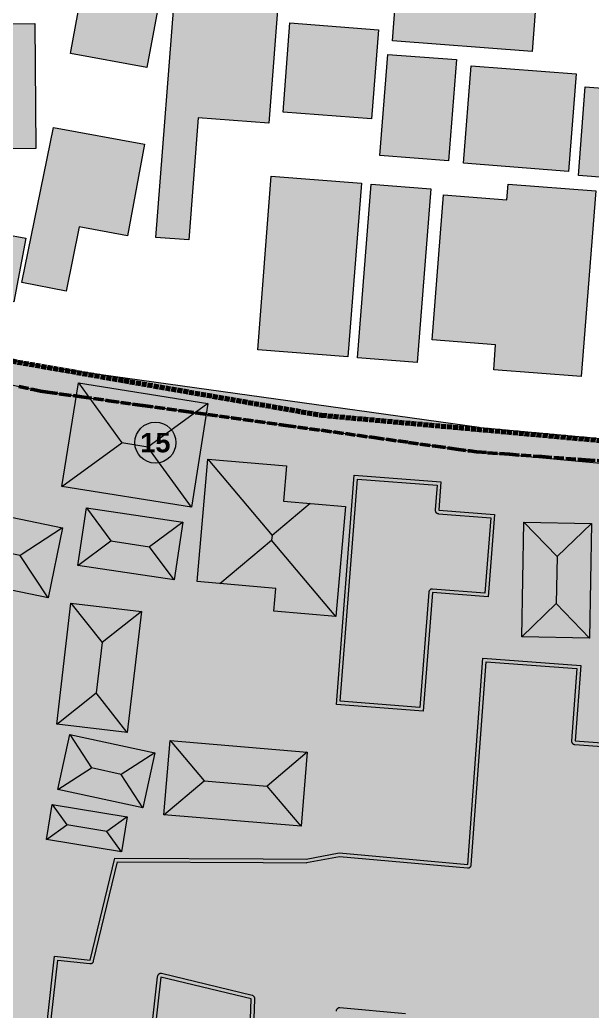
# Model space of a CAD drawing. Header units: metres. Extents: x 305909 to 307171, y 9156037 to 9156671.
# Drawn here: x 306743.5 to 306816.2, y 9156396.3 to 9156522.2 of the extents above; entities that cross this region are included whole.
import ezdxf
from ezdxf.enums import TextEntityAlignment as Align

# ---------------------------------------------------------------- set-up
doc = ezdxf.new("R2010")
doc.units = ezdxf.units.M
doc.linetypes.add('DASHED', pattern=[1.524, 1.27, -0.254])
doc.linetypes.add('DASHED2', pattern=[0.762, 0.635, -0.127])
for name, color, linetype, lineweight, true_color in [('B-BANGUNAN_PERDAGANGAN', 7, 'Continuous', 13, 0xde7878), ('B-BANGUNAN_PERMUKIMAN', 7, 'Continuous', 13, 0xf0cd8c), ('B-BAYANGAN', 7, 'Continuous', 0, 0x76786c), ('B-DELINEASI', 7, 'DASHED2', 70, 0xc800c8), ('J-PERKERASAN_JALAN', 7, 'Continuous', 9, 0x989896), ('K-BANGUNAN_LUAR_TAPAK', 7, 'Continuous', 9, 0xdedede), ('T-JALUR_DISTRIBUSI_BARANG', 7, 'DASHED', 50, 0x7832aa), ('T-NOMOR_ELEMEN', 7, 'Continuous', 18, 0x141414), ('Z-K', 7, 'Continuous', 0, 0xf7dede), ('Z-R', 7, 'Continuous', 0, 0xfaf4e6), ('Z-RTH', 7, 'Continuous', 0, 0xc7e4ba)]:
    doc.layers.add(name, color=color, linetype=linetype, lineweight=lineweight, true_color=true_color)
doc.styles.add('ARIALB', font='arialbd.ttf')

msp = doc.modelspace()

# ---------------------------------------------------------------- hatches: boundary and pattern name
at = {"layer": 'B-BANGUNAN_PERDAGANGAN', "true_color": 0xba544e}
h = msp.add_hatch(color=15, dxfattribs=at)
h.dxf.hatch_style = 1
h.paths.add_polyline_path([(306803.79, 9156459.37), (306802.98, 9156448.91), (306795.89, 9156449.46), (306794.72, 9156434.39), (306783.72, 9156435.24), (306785.97, 9156464.35), (306796.97, 9156463.5), (306796.7, 9156459.92), (306803.79, 9156459.37)])
at = {"layer": 'B-BANGUNAN_PERDAGANGAN', "true_color": 0xcf5d56}
h = msp.add_hatch(color=13, dxfattribs=at)
h.dxf.hatch_style = 1
h.paths.add_polyline_path([(306811.73, 9156454.02), (306811.62, 9156448.05), (306807.25, 9156443.84), (306807.25, 9156443.84), (306807.51, 9156458.39), (306811.73, 9156454.02)])
at = {"layer": 'B-BANGUNAN_PERDAGANGAN', "true_color": 0xce5d56}
h = msp.add_hatch(color=13, dxfattribs=at)
h.dxf.hatch_style = 1
h.paths.add_polyline_path([(306811.73, 9156454.02), (306807.51, 9156458.39), (306816.1, 9156458.23), (306816.1, 9156458.23), (306811.73, 9156454.02)])
at = {"layer": 'B-BANGUNAN_PERDAGANGAN', "true_color": 0xa44a45}
h = msp.add_hatch(color=15, dxfattribs=at)
h.dxf.hatch_style = 1
h.paths.add_polyline_path([(306811.62, 9156448.05), (306811.73, 9156454.02), (306816.1, 9156458.23), (306815.83, 9156443.68), (306811.62, 9156448.05)])
at = {"layer": 'B-BANGUNAN_PERDAGANGAN', "true_color": 0xa54a45}
h = msp.add_hatch(color=15, dxfattribs=at)
h.dxf.hatch_style = 1
h.paths.add_polyline_path([(306811.62, 9156448.05), (306815.83, 9156443.68), (306807.25, 9156443.84), (306811.62, 9156448.05)])
at = {"layer": 'B-BANGUNAN_PERDAGANGAN', "true_color": 0xba544e}
h = msp.add_hatch(color=15, dxfattribs=at)
h.dxf.hatch_style = 1
h.paths.add_polyline_path([(306834.12, 9156415.13), (306839.56, 9156415.05), (306839.6, 9156419.9), (306836.99, 9156419.92), (306837.06, 9156428.26), (306853.62, 9156428.12), (306853.57, 9156433.02), (306870.71, 9156433.2), (306870.68, 9156436.28), (306877.86, 9156436.35), (306877.89, 9156433.28), (306876.19, 9156433.26), (306876.27, 9156425.56), (306855.85, 9156425.35), (306855.8, 9156419.76), (306854.18, 9156419.78), (306854.18, 9156418.78), (306869.04, 9156418.65), (306868.99, 9156412.34), (306874.03, 9156412.29), (306873.97, 9156404.26), (306861.84, 9156404.36), (306861.91, 9156412.4), (306854.12, 9156412.46), (306850.63, 9156412.49), (306847.97, 9156412.51), (306847.73, 9156395.64), (306832.7, 9156395.86), (306832.46, 9156392.5), (306811.33, 9156394.05), (306810.03, 9156377.55), (306791.12, 9156379.04), (306792.43, 9156395.55), (306784.12, 9156396.3), (306783.72, 9156384.64), (306772.46, 9156385.03), (306772.9, 9156397.89), (306761.41, 9156400.65), (306758.76, 9156376.92), (306745.14, 9156378.44), (306747.92, 9156403.31), (306752.45, 9156402.81), (306755.56, 9156415.75), (306774.4, 9156415.65), (306779.85, 9156415.62), (306784.06, 9156416.42), (306800.39, 9156414.95), (306802.31, 9156441.13), (306814.73, 9156440.22), (306814.02, 9156430.62), (306835.14, 9156429.06), (306834.12, 9156415.13)])
at = {"layer": 'B-BANGUNAN_PERMUKIMAN', "true_color": 0xe8875c}
h = msp.add_hatch(color=23, dxfattribs=at)
h.dxf.hatch_style = 1
h.paths.add_polyline_path([(306756.47, 9156468.46), (306748.84, 9156462.93), (306750.94, 9156476.09), (306750.94, 9156476.09), (306756.47, 9156468.46)])
at = {"layer": 'B-BANGUNAN_PERMUKIMAN', "true_color": 0xe18359}
h = msp.add_hatch(color=23, dxfattribs=at)
h.dxf.hatch_style = 1
h.paths.add_polyline_path([(306759.77, 9156467.93), (306756.47, 9156468.46), (306750.94, 9156476.09), (306767.4, 9156473.46), (306759.77, 9156467.93)])
at = {"layer": 'B-BANGUNAN_PERMUKIMAN', "true_color": 0xb36847}
h = msp.add_hatch(color=25, dxfattribs=at)
h.dxf.hatch_style = 1
h.paths.add_polyline_path([(306759.77, 9156467.93), (306767.4, 9156473.46), (306765.3, 9156460.3), (306759.77, 9156467.93)])
at = {"layer": 'B-BANGUNAN_PERMUKIMAN', "true_color": 0xba6c4a}
h = msp.add_hatch(color=35, dxfattribs=at)
h.dxf.hatch_style = 1
h.paths.add_polyline_path([(306748.84, 9156462.93), (306756.47, 9156468.46), (306759.77, 9156467.93), (306765.3, 9156460.3), (306748.84, 9156462.93)])
at = {"layer": 'B-BANGUNAN_PERMUKIMAN', "true_color": 0xe7865c}
h = msp.add_hatch(color=23, dxfattribs=at)
h.dxf.hatch_style = 1
h.paths.add_polyline_path([(306767.37, 9156466.41), (306775.53, 9156456.7), (306775.48, 9156456.12), (306768.91, 9156450.6), (306766.02, 9156450.85), (306767.37, 9156466.41)])
at = {"layer": 'B-BANGUNAN_PERMUKIMAN', "true_color": 0xe2835a}
h = msp.add_hatch(color=23, dxfattribs=at)
h.dxf.hatch_style = 1
h.paths.add_polyline_path([(306775.53, 9156456.7), (306767.37, 9156466.41), (306777.36, 9156465.54), (306776.97, 9156461.08), (306780.39, 9156460.78), (306775.53, 9156456.7)])
at = {"layer": 'B-BANGUNAN_PERMUKIMAN', "true_color": 0xb56948}
h = msp.add_hatch(color=35, dxfattribs=at)
h.dxf.hatch_style = 1
h.paths.add_polyline_path([(306775.48, 9156456.12), (306775.53, 9156456.7), (306780.39, 9156460.78), (306784.85, 9156460.39), (306783.64, 9156446.41), (306783.64, 9156446.41), (306775.48, 9156456.12)])
at = {"layer": 'B-BANGUNAN_PERMUKIMAN', "true_color": 0xe08259}
h = msp.add_hatch(color=23, dxfattribs=at)
h.dxf.hatch_style = 1
h.paths.add_polyline_path([(306743.56, 9156454.15), (306741.63, 9156454.55), (306738.09, 9156459.93), (306748.94, 9156457.68), (306743.56, 9156454.15)])
at = {"layer": 'B-BANGUNAN_PERMUKIMAN', "true_color": 0xe8875c}
h = msp.add_hatch(color=23, dxfattribs=at)
h.dxf.hatch_style = 1
h.paths.add_polyline_path([(306755.08, 9156456.01), (306750.87, 9156452.89), (306751.97, 9156460.22), (306755.08, 9156456.01)])
at = {"layer": 'B-BANGUNAN_PERMUKIMAN', "true_color": 0xe18359}
h = msp.add_hatch(color=23, dxfattribs=at)
h.dxf.hatch_style = 1
h.paths.add_polyline_path([(306764.19, 9156458.39), (306759.98, 9156455.28), (306755.08, 9156456.01), (306751.97, 9156460.22), (306764.19, 9156458.39)])
at = {"layer": 'B-BANGUNAN_PERMUKIMAN', "true_color": 0xb36847}
h = msp.add_hatch(color=25, dxfattribs=at)
h.dxf.hatch_style = 1
h.paths.add_polyline_path([(306759.98, 9156455.28), (306764.19, 9156458.39), (306763.1, 9156451.07), (306759.98, 9156455.28)])
at = {"layer": 'B-BANGUNAN_PERMUKIMAN', "true_color": 0xb26747}
h = msp.add_hatch(color=25, dxfattribs=at)
h.dxf.hatch_style = 1
h.paths.add_polyline_path([(306743.56, 9156454.15), (306748.94, 9156457.68), (306747.09, 9156448.77), (306743.56, 9156454.15)])
at = {"layer": 'B-BANGUNAN_PERMUKIMAN', "true_color": 0xba6c4a}
h = msp.add_hatch(color=35, dxfattribs=at)
h.dxf.hatch_style = 1
h.paths.add_polyline_path([(306750.87, 9156452.89), (306755.08, 9156456.01), (306759.98, 9156455.28), (306763.1, 9156451.07), (306763.1, 9156451.06), (306750.87, 9156452.89)])
at = {"layer": 'B-BANGUNAN_PERMUKIMAN', "true_color": 0xb76b49}
h = msp.add_hatch(color=35, dxfattribs=at)
h.dxf.hatch_style = 1
h.paths.add_polyline_path([(306775.48, 9156456.12), (306783.64, 9156446.41), (306775.76, 9156447.09), (306776.01, 9156449.99), (306768.91, 9156450.6), (306775.48, 9156456.12)])
at = {"layer": 'B-BANGUNAN_PERMUKIMAN', "true_color": 0xbb6d4a}
h = msp.add_hatch(color=13, dxfattribs=at)
h.dxf.hatch_style = 1
h.paths.add_polyline_path([(306736.24, 9156451.02), (306741.63, 9156454.55), (306743.56, 9156454.15), (306747.09, 9156448.77), (306747.09, 9156448.77), (306736.24, 9156451.02)])
at = {"layer": 'B-BANGUNAN_PERMUKIMAN', "true_color": 0xe7875c}
h = msp.add_hatch(color=23, dxfattribs=at)
h.dxf.hatch_style = 1
h.paths.add_polyline_path([(306753.94, 9156443.1), (306753.19, 9156436.72), (306748.19, 9156432.76), (306749.99, 9156448.11), (306753.94, 9156443.1)])
at = {"layer": 'B-BANGUNAN_PERMUKIMAN', "true_color": 0xe2835a}
h = msp.add_hatch(color=23, dxfattribs=at)
h.dxf.hatch_style = 1
h.paths.add_polyline_path([(306753.94, 9156443.1), (306749.99, 9156448.11), (306749.99, 9156448.11), (306758.95, 9156447.06), (306753.94, 9156443.1)])
at = {"layer": 'B-BANGUNAN_PERMUKIMAN', "true_color": 0xb46847}
h = msp.add_hatch(color=25, dxfattribs=at)
h.dxf.hatch_style = 1
h.paths.add_polyline_path([(306757.15, 9156431.71), (306753.19, 9156436.72), (306753.94, 9156443.1), (306758.95, 9156447.06), (306757.15, 9156431.71)])
at = {"layer": 'B-BANGUNAN_PERMUKIMAN', "true_color": 0xb96c49}
h = msp.add_hatch(color=35, dxfattribs=at)
h.dxf.hatch_style = 1
h.paths.add_polyline_path([(306753.19, 9156436.72), (306757.15, 9156431.71), (306748.19, 9156432.76), (306748.19, 9156432.76), (306753.19, 9156436.72)])
at = {"layer": 'B-BANGUNAN_PERMUKIMAN', "true_color": 0xe9885d}
h = msp.add_hatch(color=23, dxfattribs=at)
h.dxf.hatch_style = 1
h.paths.add_polyline_path([(306752.6, 9156427.2), (306748.34, 9156424.46), (306749.85, 9156431.46), (306752.6, 9156427.2)])
at = {"layer": 'B-BANGUNAN_PERMUKIMAN', "true_color": 0xdf8259}
h = msp.add_hatch(color=23, dxfattribs=at)
h.dxf.hatch_style = 1
h.paths.add_polyline_path([(306756.39, 9156426.38), (306752.6, 9156427.2), (306749.85, 9156431.46), (306749.85, 9156431.46), (306760.64, 9156429.13), (306756.39, 9156426.38)])
at = {"layer": 'B-BANGUNAN_PERMUKIMAN', "true_color": 0xe7865c}
h = msp.add_hatch(color=23, dxfattribs=at)
h.dxf.hatch_style = 1
h.paths.add_polyline_path([(306766.92, 9156425.57), (306761.81, 9156421.26), (306762.6, 9156430.69), (306766.92, 9156425.57)])
at = {"layer": 'B-BANGUNAN_PERMUKIMAN', "true_color": 0xe3845a}
h = msp.add_hatch(color=23, dxfattribs=at)
h.dxf.hatch_style = 1
h.paths.add_polyline_path([(306780.01, 9156429.22), (306774.9, 9156424.9), (306766.92, 9156425.57), (306762.6, 9156430.69), (306762.6, 9156430.69), (306780.01, 9156429.22)])
at = {"layer": 'B-BANGUNAN_PERMUKIMAN', "true_color": 0xb26746}
h = msp.add_hatch(color=25, dxfattribs=at)
h.dxf.hatch_style = 1
h.paths.add_polyline_path([(306756.39, 9156426.38), (306760.64, 9156429.13), (306760.64, 9156429.13), (306759.13, 9156422.13), (306756.39, 9156426.38)])
at = {"layer": 'B-BANGUNAN_PERMUKIMAN', "true_color": 0xb46947}
h = msp.add_hatch(color=35, dxfattribs=at)
h.dxf.hatch_style = 1
h.paths.add_polyline_path([(306779.22, 9156419.79), (306779.22, 9156419.79), (306774.9, 9156424.9), (306780.01, 9156429.22), (306779.22, 9156419.79)])
at = {"layer": 'B-BANGUNAN_PERMUKIMAN', "true_color": 0xbc6d4a}
h = msp.add_hatch(color=13, dxfattribs=at)
h.dxf.hatch_style = 1
h.paths.add_polyline_path([(306748.34, 9156424.46), (306752.6, 9156427.2), (306756.39, 9156426.38), (306759.13, 9156422.13), (306748.34, 9156424.46)])
at = {"layer": 'B-BANGUNAN_PERMUKIMAN', "true_color": 0xb86b49}
h = msp.add_hatch(color=35, dxfattribs=at)
h.dxf.hatch_style = 1
h.paths.add_polyline_path([(306766.92, 9156425.57), (306774.9, 9156424.9), (306779.22, 9156419.79), (306761.81, 9156421.26), (306766.92, 9156425.57)])
at = {"layer": 'B-BANGUNAN_PERMUKIMAN', "true_color": 0xe8875c}
h = msp.add_hatch(color=23, dxfattribs=at)
h.dxf.hatch_style = 1
h.paths.add_polyline_path([(306747.63, 9156422.57), (306747.63, 9156422.57), (306749.48, 9156419.98), (306746.89, 9156418.12), (306747.63, 9156422.57)])
at = {"layer": 'B-BANGUNAN_PERMUKIMAN', "true_color": 0xe18359}
h = msp.add_hatch(color=23, dxfattribs=at)
h.dxf.hatch_style = 1
h.paths.add_polyline_path([(306754.56, 9156419.13), (306749.48, 9156419.98), (306747.63, 9156422.57), (306757.15, 9156420.98), (306757.15, 9156420.98), (306754.56, 9156419.13)])
at = {"layer": 'B-BANGUNAN_PERMUKIMAN', "true_color": 0xb36847}
h = msp.add_hatch(color=25, dxfattribs=at)
h.dxf.hatch_style = 1
h.paths.add_polyline_path([(306754.56, 9156419.13), (306757.15, 9156420.98), (306756.41, 9156416.54), (306754.56, 9156419.13)])
at = {"layer": 'B-BANGUNAN_PERMUKIMAN', "true_color": 0xba6c4a}
h = msp.add_hatch(color=35, dxfattribs=at)
h.dxf.hatch_style = 1
h.paths.add_polyline_path([(306746.89, 9156418.12), (306749.48, 9156419.98), (306754.56, 9156419.13), (306756.41, 9156416.54), (306746.89, 9156418.12)])
at = {"layer": 'B-BAYANGAN', "true_color": 0x76786c}
h = msp.add_hatch(color=8, dxfattribs=at)
h.dxf.hatch_style = 1
h.paths.add_polyline_path([(306768.15, 9156472.71), (306766.05, 9156459.55), (306749.59, 9156462.18), (306751.69, 9156475.34), (306768.15, 9156472.71)])
h = msp.add_hatch(color=8, dxfattribs=at)
h.dxf.hatch_style = 1
h.paths.add_polyline_path([(306785.6, 9156459.64), (306784.39, 9156445.66), (306776.51, 9156446.34), (306776.76, 9156449.24), (306766.77, 9156450.1), (306768.12, 9156465.66), (306778.11, 9156464.79), (306777.72, 9156460.33), (306785.6, 9156459.64)])
h = msp.add_hatch(color=8, dxfattribs=at)
h.dxf.hatch_style = 1
h.paths.add_polyline_path([(306804.84, 9156458.32), (306804.03, 9156447.86), (306796.94, 9156448.41), (306795.77, 9156433.34), (306784.77, 9156434.19), (306787.02, 9156463.3), (306798.02, 9156462.45), (306797.75, 9156458.87), (306804.84, 9156458.32)])
h = msp.add_hatch(color=8, dxfattribs=at)
h.dxf.hatch_style = 1
h.paths.add_polyline_path([(306749.69, 9156456.93), (306747.84, 9156448.02), (306736.99, 9156450.27), (306738.84, 9156459.18), (306749.69, 9156456.93)])
h = msp.add_hatch(color=8, dxfattribs=at)
h.dxf.hatch_style = 1
h.paths.add_polyline_path([(306764.94, 9156457.64), (306763.85, 9156450.31), (306751.62, 9156452.14), (306752.72, 9156459.47), (306764.94, 9156457.64)])
h = msp.add_hatch(color=8, dxfattribs=at)
h.dxf.hatch_style = 1
h.paths.add_polyline_path([(306817.15, 9156457.18), (306816.88, 9156442.63), (306808.3, 9156442.79), (306808.56, 9156457.34), (306817.15, 9156457.18)])
h = msp.add_hatch(color=8, dxfattribs=at)
h.dxf.hatch_style = 1
h.paths.add_polyline_path([(306759.7, 9156446.31), (306757.9, 9156430.96), (306748.94, 9156432.01), (306750.74, 9156447.36), (306759.7, 9156446.31)])
h = msp.add_hatch(color=8, dxfattribs=at)
h.dxf.hatch_style = 1
h.paths.add_polyline_path([(306835.17, 9156414.08), (306840.61, 9156414), (306840.65, 9156418.85), (306838.04, 9156418.87), (306838.11, 9156427.21), (306854.67, 9156427.07), (306854.62, 9156431.97), (306871.76, 9156432.15), (306871.73, 9156435.23), (306878.91, 9156435.3), (306878.94, 9156432.23), (306877.24, 9156432.21), (306877.32, 9156424.51), (306856.9, 9156424.3), (306856.85, 9156418.71), (306855.23, 9156418.73), (306855.23, 9156417.73), (306870.09, 9156417.6), (306870.04, 9156411.29), (306875.08, 9156411.24), (306875.02, 9156403.21), (306862.89, 9156403.31), (306862.96, 9156411.35), (306855.17, 9156411.41), (306851.68, 9156411.44), (306849.02, 9156411.46), (306848.78, 9156394.59), (306833.75, 9156394.81), (306833.51, 9156391.45), (306812.38, 9156393), (306811.08, 9156376.5), (306792.17, 9156377.99), (306793.48, 9156394.5), (306785.17, 9156395.25), (306784.77, 9156383.59), (306773.51, 9156383.98), (306773.95, 9156396.84), (306762.46, 9156399.6), (306759.81, 9156375.87), (306746.19, 9156377.39), (306748.97, 9156402.26), (306753.5, 9156401.76), (306756.61, 9156414.7), (306775.45, 9156414.6), (306780.9, 9156414.57), (306785.11, 9156415.37), (306801.44, 9156413.9), (306803.36, 9156440.08), (306815.78, 9156439.17), (306815.07, 9156429.57), (306836.19, 9156428.01), (306835.17, 9156414.08)])
h = msp.add_hatch(color=8, dxfattribs=at)
h.dxf.hatch_style = 1
h.paths.add_polyline_path([(306744.2, 9156435.83), (306743.28, 9156426.66), (306725.08, 9156428.49), (306726, 9156437.65), (306744.2, 9156435.83)])
h = msp.add_hatch(color=8, dxfattribs=at)
h.dxf.hatch_style = 1
h.paths.add_polyline_path([(306761.4, 9156428.38), (306759.89, 9156421.38), (306749.09, 9156423.71), (306750.6, 9156430.71), (306761.4, 9156428.38)])
h = msp.add_hatch(color=8, dxfattribs=at)
h.dxf.hatch_style = 1
h.paths.add_polyline_path([(306780.76, 9156428.47), (306779.97, 9156419.04), (306762.56, 9156420.51), (306763.35, 9156429.94), (306780.76, 9156428.47)])
h = msp.add_hatch(color=8, dxfattribs=at)
h.dxf.hatch_style = 1
h.paths.add_polyline_path([(306743.8, 9156422.35), (306743.12, 9156416.51), (306733.07, 9156417.68), (306733.74, 9156423.51), (306743.8, 9156422.35)])
h = msp.add_hatch(color=8, dxfattribs=at)
h.dxf.hatch_style = 1
h.paths.add_polyline_path([(306757.9, 9156420.23), (306757.16, 9156415.79), (306747.64, 9156417.37), (306748.38, 9156421.82), (306757.9, 9156420.23)])
at = {"layer": 'J-PERKERASAN_JALAN', "true_color": 0x989896}
h = msp.add_hatch(color=252, dxfattribs=at)
h.dxf.hatch_style = 1
h.paths.add_polyline_path([(306644.85, 9156501.89), (306682.63, 9156491.9), (306683.15, 9156491.8), (306683.67, 9156491.77), (306684.2, 9156491.8), (306684.72, 9156491.91), (306685.22, 9156492.09), (306685.69, 9156492.32), (306686.12, 9156492.62), (306686.52, 9156492.98), (306686.86, 9156493.38), (306687.15, 9156493.82), (306687.37, 9156494.3), (306687.53, 9156494.8), (306687.63, 9156495.32), (306695.98, 9156569.63), (306695.99, 9156569.68), (306698.58, 9156595.65), (306698.6, 9156596.17), (306698.55, 9156596.7), (306698.43, 9156597.21), (306698.24, 9156597.7), (306697.99, 9156598.17), (306697.68, 9156598.6), (306697.32, 9156598.98), (306696.91, 9156599.31), (306696.46, 9156599.59), (306695.98, 9156599.8), (306695.48, 9156599.95), (306694.96, 9156600.03), (306670.55, 9156602.2), (306670.52, 9156602.2), (306670.5, 9156602.21), (306670.47, 9156602.21), (306657.24, 9156603.85), (306657.04, 9156603.87), (306645.01, 9156604.73), (306644.99, 9156604.73), (306644.85, 9156604.74), (306644.85, 9156621.26), (306646.4, 9156640), (306649.41, 9156640), (306647.06, 9156611.65), (306647.05, 9156611.12), (306647.11, 9156610.6), (306647.24, 9156610.08), (306647.43, 9156609.59), (306647.69, 9156609.14), (306648.01, 9156608.71), (306648.37, 9156608.34), (306648.79, 9156608.01), (306649.24, 9156607.74), (306649.73, 9156607.54), (306650.24, 9156607.4), (306650.76, 9156607.33), (306657.37, 9156606.85), (306657.42, 9156606.85), (306657.45, 9156606.85), (306657.5, 9156606.84), (306665.34, 9156605.87), (306665.87, 9156605.84), (306666.39, 9156605.88), (306666.91, 9156605.98), (306667.41, 9156606.16), (306667.88, 9156606.4), (306668.31, 9156606.69), (306668.7, 9156607.05), (306669.04, 9156607.45), (306669.33, 9156607.89), (306669.55, 9156608.36), (306669.72, 9156608.86), (306669.81, 9156609.38), (306673.32, 9156640), (306676.34, 9156640), (306672.8, 9156609.13), (306672.78, 9156608.6), (306672.82, 9156608.07), (306672.94, 9156607.55), (306673.12, 9156607.05), (306673.37, 9156606.58), (306673.67, 9156606.15), (306674.04, 9156605.76), (306674.45, 9156605.42), (306674.9, 9156605.14), (306675.39, 9156604.92), (306675.9, 9156604.77), (306676.42, 9156604.69), (306695.45, 9156603), (306695.97, 9156602.98), (306696.48, 9156603.04), (306696.98, 9156603.16), (306697.46, 9156603.34), (306697.91, 9156603.58), (306698.33, 9156603.87), (306698.7, 9156604.22), (306699.03, 9156604.61), (306699.31, 9156605.04), (306699.53, 9156605.51), (306699.69, 9156606), (306699.78, 9156606.5), (306703.85, 9156640), (306706.87, 9156640), (306702.83, 9156606.71), (306702.8, 9156606.21), (306702.83, 9156605.7), (306702.93, 9156605.21), (306703.09, 9156604.73), (306703.31, 9156604.27), (306703.58, 9156603.85), (306703.91, 9156603.46), (306704.28, 9156603.12), (306704.69, 9156602.83), (306705.13, 9156602.59), (306705.61, 9156602.41), (306706.1, 9156602.29), (306706.6, 9156602.23), (306734.8, 9156600.81), (306735.34, 9156600.82), (306735.87, 9156600.9), (306736.39, 9156601.05), (306736.88, 9156601.27), (306737.33, 9156601.55), (306737.75, 9156601.89), (306738.11, 9156602.29), (306738.42, 9156602.73), (306738.67, 9156603.2), (306738.85, 9156603.71), (306738.96, 9156604.23), (306739.01, 9156604.77), (306739.21, 9156624.77), (306739.21, 9156624.9), (306739.22, 9156624.96), (306739.23, 9156625.09), (306739.38, 9156626.14), (306739.39, 9156626.23), (306739.43, 9156626.4), (306739.46, 9156626.48), (306739.71, 9156627.27), (306739.74, 9156627.36), (306739.81, 9156627.52), (306739.88, 9156627.65), (306739.98, 9156627.79), (306740.04, 9156627.86), (306740.45, 9156628.34), (306740.52, 9156628.42), (306740.64, 9156628.54), (306740.76, 9156628.63), (306740.89, 9156628.71), (306741.02, 9156628.78), (306741.19, 9156628.84), (306741.28, 9156628.87), (306741.89, 9156629.04), (306741.98, 9156629.06), (306742.17, 9156629.09), (306742.26, 9156629.1), (306742.92, 9156629.15), (306742.96, 9156629.16), (306742.98, 9156629.16), (306743.02, 9156629.16), (306746.83, 9156629.32), (306746.83, 9156624.75), (306746.63, 9156624.79), (306746.11, 9156624.81), (306745.6, 9156624.77), (306745.09, 9156624.66), (306744.61, 9156624.49), (306744.15, 9156624.26), (306743.72, 9156623.97), (306743.33, 9156623.63), (306743, 9156623.25), (306742.71, 9156622.82), (306742.48, 9156622.36), (306742.31, 9156621.87), (306742.21, 9156621.37), (306742.17, 9156620.85), (306742.01, 9156605.08), (306742.04, 9156604.58), (306742.13, 9156604.08), (306742.28, 9156603.6), (306742.49, 9156603.13), (306742.76, 9156602.71), (306743.09, 9156602.31), (306743.46, 9156601.97), (306743.87, 9156601.67), (306744.31, 9156601.42), (306744.78, 9156601.24), (306745.27, 9156601.11), (306745.78, 9156601.05), (306746.28, 9156601.05), (306746.83, 9156601.09), (306746.83, 9156598.08), (306740.56, 9156597.65), (306740.55, 9156597.65), (306739.62, 9156597.58), (306739.5, 9156597.58), (306739.44, 9156597.58), (306739.32, 9156597.58), (306705.78, 9156599.27), (306705.27, 9156599.26), (306704.77, 9156599.19), (306704.28, 9156599.06), (306703.82, 9156598.86), (306703.38, 9156598.61), (306702.97, 9156598.31), (306702.61, 9156597.95), (306702.29, 9156597.56), (306702.03, 9156597.12), (306701.83, 9156596.66), (306701.68, 9156596.17), (306701.6, 9156595.67), (306698.97, 9156569.35), (306698.97, 9156569.34), (306698.97, 9156569.32), (306690.45, 9156493.63), (306690.43, 9156493.09), (306690.48, 9156492.56), (306690.6, 9156492.03), (306690.78, 9156491.53), (306691.04, 9156491.06), (306691.35, 9156490.62), (306691.72, 9156490.23), (306692.14, 9156489.9), (306692.6, 9156489.62), (306693.09, 9156489.41), (306693.61, 9156489.26), (306746.58, 9156478.17), (306746.83, 9156478.13), (306746.83, 9156474.9), (306746.25, 9156474.98), (306746.19, 9156474.99), (306746.15, 9156475), (306746.08, 9156475.01), (306693.92, 9156485.93), (306693.42, 9156486), (306692.91, 9156486.01), (306692.41, 9156485.95), (306691.91, 9156485.83), (306691.44, 9156485.65), (306690.99, 9156485.41), (306690.58, 9156485.11), (306690.2, 9156484.77), (306689.88, 9156484.38), (306689.6, 9156483.95), (306689.39, 9156483.49), (306689.23, 9156483.01), (306689.13, 9156482.51), (306680.22, 9156410.68), (306675.97, 9156376.46), (306675.96, 9156376.28), (306671.78, 9156323.14), (306671.77, 9156322.63), (306671.83, 9156322.13), (306671.95, 9156321.64), (306672.13, 9156321.16), (306672.37, 9156320.72), (306672.66, 9156320.31), (306673, 9156319.93), (306673.39, 9156319.61), (306673.82, 9156319.33), (306674.27, 9156319.11), (306674.76, 9156318.96), (306675.25, 9156318.86), (306742.86, 9156310.12), (306742.93, 9156310.11), (306746.83, 9156309.68), (306746.83, 9156306.46), (306742.53, 9156306.94), (306742.51, 9156306.94), (306675.12, 9156315.65), (306674.6, 9156315.68), (306674.07, 9156315.65), (306673.56, 9156315.54), (306673.06, 9156315.37), (306672.6, 9156315.14), (306672.16, 9156314.85), (306671.77, 9156314.5), (306671.42, 9156314.11), (306671.14, 9156313.67), (306670.91, 9156313.2), (306670.74, 9156312.71), (306670.64, 9156312.19), (306658.16, 9156215.04), (306658.13, 9156214.51), (306658.16, 9156213.98), (306658.27, 9156213.46), (306658.44, 9156212.96), (306658.68, 9156212.49), (306658.98, 9156212.06), (306659.33, 9156211.66), (306659.73, 9156211.32), (306660.18, 9156211.03), (306660.66, 9156210.81), (306661.16, 9156210.64), (306661.68, 9156210.55), (306720.04, 9156203.99), (306720.07, 9156203.99), (306720.09, 9156203.99), (306720.12, 9156203.98), (306746.83, 9156200.1), (306746.83, 9156197.07), (306725.61, 9156200.15), (306725.1, 9156200.19), (306724.59, 9156200.17), (306724.09, 9156200.08), (306723.6, 9156199.93), (306723.14, 9156199.72), (306722.71, 9156199.45), (306722.31, 9156199.13), (306721.96, 9156198.76), (306721.66, 9156198.35), (306721.42, 9156197.9), (306721.23, 9156197.43), (306721.1, 9156196.93), (306721.04, 9156196.43), (306718.22, 9156147.7), (306718.2, 9156147.57), (306718.08, 9156147.57), (306715.35, 9156147.73), (306715.23, 9156147.75), (306715.22, 9156147.87), (306718.09, 9156197.39), (306718.09, 9156197.89), (306718.02, 9156198.39), (306717.89, 9156198.88), (306717.7, 9156199.35), (306717.46, 9156199.79), (306717.16, 9156200.2), (306716.81, 9156200.56), (306716.41, 9156200.88), (306715.98, 9156201.14), (306715.53, 9156201.35), (306715.04, 9156201.5), (306714.55, 9156201.59), (306655.83, 9156208.19), (306655.75, 9156208.2), (306655.72, 9156208.2), (306655.65, 9156208.22), (306644.85, 9156210.24), (306644.85, 9156213.3), (306650.51, 9156212.23), (306651.05, 9156212.17), (306651.59, 9156212.18), (306652.12, 9156212.26), (306652.64, 9156212.42), (306653.14, 9156212.64), (306653.6, 9156212.93), (306654.01, 9156213.28), (306654.38, 9156213.68), (306654.69, 9156214.13), (306654.93, 9156214.61), (306655.11, 9156215.12), (306655.21, 9156215.66), (306667.63, 9156312.29), (306667.66, 9156312.83), (306667.62, 9156313.37), (306667.51, 9156313.9), (306667.32, 9156314.41), (306667.07, 9156314.88), (306666.76, 9156315.33), (306666.39, 9156315.72), (306665.97, 9156316.06), (306665.51, 9156316.34), (306665.02, 9156316.56), (306664.5, 9156316.71), (306663.96, 9156316.79), (306650.65, 9156317.81), (306650.62, 9156317.81), (306650.61, 9156317.81), (306650.59, 9156317.81), (306644.85, 9156318.38), (306644.85, 9156321.6), (306650.85, 9156321), (306650.94, 9156320.99), (306664.51, 9156319.96), (306665.04, 9156319.95), (306665.56, 9156320.01), (306666.06, 9156320.14), (306666.55, 9156320.34), (306667, 9156320.59), (306667.42, 9156320.91), (306667.79, 9156321.27), (306668.12, 9156321.68), (306668.38, 9156322.13), (306668.59, 9156322.61), (306668.73, 9156323.11), (306668.81, 9156323.63), (306672.97, 9156376.62), (306672.98, 9156376.66), (306672.98, 9156376.69), (306672.98, 9156376.73), (306676.58, 9156405.67), (306676.61, 9156406.19), (306676.57, 9156406.71), (306676.47, 9156407.22), (306676.3, 9156407.71), (306676.07, 9156408.17), (306675.78, 9156408.6), (306675.44, 9156408.99), (306675.05, 9156409.33), (306674.62, 9156409.62), (306674.16, 9156409.85), (306673.67, 9156410.02), (306673.16, 9156410.13), (306650.07, 9156413.37), (306649.95, 9156413.39), (306649.96, 9156413.52), (306650.34, 9156416.23), (306650.36, 9156416.35), (306650.49, 9156416.34), (306673.41, 9156413.12), (306673.94, 9156413.08), (306674.46, 9156413.12), (306674.98, 9156413.22), (306675.48, 9156413.38), (306675.96, 9156413.62), (306676.4, 9156413.91), (306676.79, 9156414.26), (306677.14, 9156414.66), (306677.43, 9156415.1), (306677.67, 9156415.57), (306677.83, 9156416.07), (306677.93, 9156416.59), (306686.3, 9156484.04), (306686.33, 9156484.56), (306686.29, 9156485.08), (306686.19, 9156485.59), (306686.02, 9156486.08), (306685.78, 9156486.55), (306685.49, 9156486.98), (306685.15, 9156487.37), (306684.75, 9156487.72), (306684.32, 9156488), (306683.85, 9156488.23), (306683.35, 9156488.4), (306644.85, 9156498.58), (306644.85, 9156501.89)])
h = msp.add_hatch(color=252, dxfattribs=at)
h.dxf.hatch_style = 1
h.paths.add_polyline_path([(306746.83, 9156478.13), (306746.85, 9156478.13), (306801.84, 9156470.45), (306802.02, 9156470.43), (306881, 9156463.18), (306881.5, 9156463.17), (306882.01, 9156463.21), (306882.5, 9156463.33), (306882.97, 9156463.5), (306883.42, 9156463.73), (306883.84, 9156464.02), (306884.21, 9156464.35), (306884.54, 9156464.74), (306884.82, 9156465.16), (306885.05, 9156465.61), (306885.22, 9156466.08), (306885.32, 9156466.58), (306885.36, 9156467.08), (306885.24, 9156461.11), (306884.6, 9156455.53), (306884.63, 9156456.06), (306884.58, 9156456.59), (306884.47, 9156457.1), (306884.28, 9156457.6), (306884.04, 9156458.07), (306883.73, 9156458.51), (306883.37, 9156458.9), (306882.96, 9156459.23), (306882.51, 9156459.51), (306882.03, 9156459.73), (306881.52, 9156459.88), (306880.99, 9156459.97), (306801.62, 9156467.26), (306801.58, 9156467.26), (306801.55, 9156467.26), (306801.5, 9156467.27), (306746.83, 9156474.9), (306746.83, 9156478.13)])
at = {"layer": 'K-BANGUNAN_LUAR_TAPAK', "true_color": 0xe8e8e6}
h = msp.add_hatch(color=254, dxfattribs=at)
h.dxf.hatch_style = 1
h.paths.add_polyline_path([(306808.58, 9156518.12), (306790.82, 9156519.49), (306791.42, 9156527.35), (306792.22, 9156537.52), (306809.98, 9156536.15), (306814.17, 9156535.83), (306813.37, 9156525.66), (306809.18, 9156525.99), (306808.58, 9156518.12)])
h = msp.add_hatch(color=254, dxfattribs=at)
h.dxf.hatch_style = 1
h.paths.add_polyline_path([(306762.13, 9156529.47), (306759.64, 9156516.1), (306749.93, 9156517.87), (306752.41, 9156531.24), (306762.13, 9156529.47)])
h = msp.add_hatch(color=254, dxfattribs=at)
h.dxf.hatch_style = 1
h.paths.add_polyline_path([(306764.96, 9156494.22), (306760.76, 9156494.54), (306763.35, 9156527.74), (306776.5, 9156526.73), (306775.11, 9156509.04), (306766.17, 9156509.73), (306764.96, 9156494.22)])
h = msp.add_hatch(color=254, dxfattribs=at)
h.dxf.hatch_style = 1
h.paths.add_polyline_path([(306734.51, 9156521.61), (306745.39, 9156521.7), (306745.53, 9156505.81), (306734.65, 9156505.71), (306734.51, 9156521.61)])
h = msp.add_hatch(color=254, dxfattribs=at)
h.dxf.hatch_style = 1
h.paths.add_polyline_path([(306789.06, 9156520.89), (306788.16, 9156509.58), (306776.93, 9156510.45), (306777.81, 9156521.76), (306789.06, 9156520.89)])
h = msp.add_hatch(color=254, dxfattribs=at)
h.dxf.hatch_style = 1
h.paths.add_polyline_path([(306798.94, 9156517.1), (306797.94, 9156504.26), (306789.22, 9156504.93), (306790.22, 9156517.77), (306798.94, 9156517.1)])
h = msp.add_hatch(color=254, dxfattribs=at)
h.dxf.hatch_style = 1
h.paths.add_polyline_path([(306814.14, 9156515.28), (306813.17, 9156502.91), (306799.86, 9156503.94), (306800.83, 9156516.31), (306814.14, 9156515.28)])
h = msp.add_hatch(color=254, dxfattribs=at)
h.dxf.hatch_style = 1
h.paths.add_polyline_path([(306822.95, 9156513.05), (306822.07, 9156501.82), (306814.43, 9156502.4), (306815.31, 9156513.63), (306822.95, 9156513.05)])
h = msp.add_hatch(color=254, dxfattribs=at)
h.dxf.hatch_style = 1
h.paths.add_polyline_path([(306749.37, 9156487.7), (306743.78, 9156488.81), (306747.77, 9156508.47), (306759.32, 9156506.36), (306757.16, 9156494.74), (306751.02, 9156495.87), (306749.37, 9156487.7)])
h = msp.add_hatch(color=254, dxfattribs=at)
h.dxf.hatch_style = 1
h.paths.add_polyline_path([(306786.88, 9156501.41), (306785.16, 9156479.39), (306773.71, 9156480.27), (306775.43, 9156502.29), (306786.88, 9156501.41)])
h = msp.add_hatch(color=254, dxfattribs=at)
h.dxf.hatch_style = 1
h.paths.add_polyline_path([(306795.69, 9156500.72), (306793.97, 9156478.68), (306786.39, 9156479.26), (306788.11, 9156501.3), (306795.69, 9156500.72)])
h = msp.add_hatch(color=254, dxfattribs=at)
h.dxf.hatch_style = 1
h.paths.add_polyline_path([(306805.36, 9156499.32), (306805.52, 9156501.28), (306816.64, 9156500.43), (306814.8, 9156476.88), (306803.69, 9156477.73), (306803.93, 9156480.92), (306795.86, 9156481.55), (306797.3, 9156499.94), (306805.36, 9156499.32)])
h = msp.add_hatch(color=254, dxfattribs=at)
h.dxf.hatch_style = 1
h.paths.add_polyline_path([(306744.25, 9156494.46), (306742.74, 9156486.35), (306737.23, 9156487.36), (306738.74, 9156495.46), (306744.25, 9156494.46)])
at = {"layer": 'T-JALUR_DISTRIBUSI_BARANG', "true_color": 0x7832aa}
h = msp.add_hatch(color=195, dxfattribs=at)
h.dxf.hatch_style = 1
h.paths.add_polyline_path([(306764.69, 9156472.44), (306761.53, 9156471.52), (306761.9, 9156474.19)])
at = {"layer": 'T-NOMOR_ELEMEN', "true_color": 0xffffff}
h = msp.add_hatch(color=7, dxfattribs=at)
h.dxf.hatch_style = 1
edge = h.paths.add_edge_path()
edge.add_arc((306760.72, 9156468.49), 2.6, 0, 360)
at = {"layer": 'Z-K', "true_color": 0xe4dfd4}
h = msp.add_hatch(color=254, dxfattribs=at)
h.dxf.hatch_style = 1
h.paths.add_polyline_path([(306887.37, 9156398.5), (306879.78, 9156199.5), (306885.6, 9156199.8), (306885.5, 9156198.46), (306873.69, 9156198.08), (306871.95, 9156198.02), (306860.75, 9156203.08), (306860.76, 9156203.36), (306859.22, 9156180.76), (306859.07, 9156178.56), (306858.79, 9156174.42), (306856.6, 9156141.93), (306856.57, 9156141.93), (306843.97, 9156139.65), (306841.66, 9156139.39), (306832.65, 9156160.25), (306794.32, 9156155.54), (306785.07, 9156153.87), (306754.67, 9156148.38), (306780.83, 9156466.64), (306812.82, 9156460.6), (306875.79, 9156457.91), (306875.5, 9156453.03), (306875.5, 9156452.99), (306872.7, 9156405.23), (306919.29, 9156400.09), (306965.89, 9156394.96), (306958.22, 9156259.5), (306956, 9156259.5), (306955.95, 9156259.5), (306955.9, 9156259.49), (306955.85, 9156259.48), (306955.81, 9156259.46), (306955.76, 9156259.44), (306955.72, 9156259.42), (306955.68, 9156259.39), (306955.67, 9156259.37), (306932.21, 9156261.12), (306956.8, 9156262.5), (306955.5, 9156309.7), (306959, 9156392), (306887.37, 9156398.5)])
at = {"layer": 'Z-R', "true_color": 0xe2eacc}
h = msp.add_hatch(color=254, dxfattribs=at)
h.dxf.hatch_style = 1
h.paths.add_polyline_path([(306499.6, 9156305.81), (306466.68, 9156301.99), (306472.88, 9156235.67), (306497.91, 9156229.06), (306526.8, 9156228.99), (306531.58, 9156219.92), (306532.49, 9156127.58), (306486.31, 9156132.33), (306393.99, 9156155.2), (306332.73, 9156171.59), (306288.72, 9156190.58), (306246.01, 9156220.78), (306216.24, 9156242.78), (306193.37, 9156263.49), (306160.59, 9156296.71), (306133.41, 9156338.56), (306127.35, 9156361.25), (306094.2, 9156358.84), (306090.5, 9156366.67), (306061.4, 9156428.37), (306035.15, 9156500.2), (306017.71, 9156550.31), (306008.21, 9156577.56), (306141.31, 9156568.88), (306165.7, 9156567.29), (306165.7, 9156567.29), (306200.22, 9156564.07), (306291.75, 9156555.55), (306369.46, 9156545.53), (306471.94, 9156528.54), (306458.48, 9156529.51), (306455.79, 9156529.72), (306453.06, 9156530.08), (306440, 9156532.84), (306440, 9156532.83), (306440, 9156532.84), (306440, 9156532.84), (306424.61, 9156536.08), (306424.61, 9156536.08), (306385.74, 9156542.79), (306385.74, 9156542.79), (306305, 9156549.61), (306305, 9156549.61), (306215.66, 9156559.53), (306215.66, 9156559.53), (306186.12, 9156560.81), (306186.12, 9156560.81), (306160.52, 9156563.13), (306160.52, 9156563.13), (306119.18, 9156567.79), (306119.18, 9156567.79), (306039.05, 9156573.45), (306039.05, 9156573.45), (306033.08, 9156573.81), (306033.08, 9156573.81), (306033.08, 9156573.81), (306051.45, 9156523.22), (306051.45, 9156523.21), (306060.21, 9156485.25), (306060.21, 9156485.25), (306060.21, 9156485.25), (306057.48, 9156485.6), (306070.6, 9156438.47), (306116.98, 9156440.27), (306147.96, 9156437.91), (306199.86, 9156410.57), (306230.35, 9156409.78), (306281.95, 9156409), (306338.24, 9156402.75), (306341.9, 9156461.43), (306341.9, 9156461.43), (306341.9, 9156461.43), (306343.89, 9156461.18), (306340.23, 9156402.62), (306340.21, 9156402.42), (306340.17, 9156402.22), (306340.1, 9156402.03), (306340.02, 9156401.85), (306339.92, 9156401.67), (306339.8, 9156401.51), (306339.67, 9156401.35), (306339.52, 9156401.22), (306339.36, 9156401.09), (306339.19, 9156400.99), (306339.01, 9156400.9), (306338.82, 9156400.83), (306338.62, 9156400.79), (306338.42, 9156400.76), (306338.22, 9156400.75), (306338.01, 9156400.76), (306281.82, 9156407), (306230.32, 9156407.78), (306230.29, 9156407.79), (306199.8, 9156408.57), (306199.62, 9156408.58), (306199.44, 9156408.61), (306199.26, 9156408.66), (306199.09, 9156408.72), (306198.92, 9156408.8), (306147.4, 9156435.95), (306116.95, 9156438.27), (306078.61, 9156436.78), (306089.35, 9156410.91), (306109.34, 9156371.44), (306114.25, 9156367.34), (306121.8, 9156366.05), (306134.09, 9156364.48), (306186.36, 9156362.59), (306279.56, 9156357.94), (306324.74, 9156355.99), (306351.56, 9156350.97), (306360, 9156400.45), (306360, 9156400.45), (306360, 9156380), (306360, 9156380), (306360, 9156380), (306440, 9156380), (306440, 9156380), (306440, 9156380), (306440, 9156340.33), (306440.23, 9156340.29), (306485.26, 9156338.3), (306492.36, 9156337.55), (306513.12, 9156334.56), (306536.03, 9156332.22), (306560, 9156329.63), (306560, 9156512.62), (306572.18, 9156510.31), (306677.17, 9156490.28), (306677.17, 9156490.28), (306764.13, 9156475.06), (306735.94, 9156145.42), (306694.11, 9156139.2), (306694.29, 9156206.56), (306623.21, 9156213.87), (306624.29, 9156242.6), (306556.39, 9156238.05), (306554, 9156281.95), (306509.63, 9156279.09), (306499.6, 9156305.81)])
h = msp.add_hatch(color=254, dxfattribs=at)
h.dxf.hatch_style = 1
h.paths.add_polyline_path([(306927.87, 9156458.28), (307002.84, 9156450.56), (307002.84, 9156450.56), (307044.69, 9156443.81), (307044.16, 9156437.07), (307011.05, 9156442.29), (306991.36, 9156445.15), (306889.22, 9156453.57), (306875.9, 9156459.73), (306875.79, 9156457.91), (306812.82, 9156460.6), (306780.83, 9156466.64), (306781.81, 9156471.97), (306884.85, 9156462.66), (306888.87, 9156462.3), (306927.87, 9156458.28)])
at = {"layer": 'Z-RTH', "true_color": 0xacd28c}
h = msp.add_hatch(color=63, dxfattribs=at)
h.dxf.hatch_style = 1
h.paths.add_polyline_path([(306647.05, 9156132), (306682.57, 9156137.44), (306694.11, 9156139.2), (306735.94, 9156145.42), (306764.13, 9156475.06), (306781.81, 9156471.97), (306781.81, 9156471.97), (306780.83, 9156466.64), (306754.67, 9156148.38), (306785.07, 9156153.87), (306794.32, 9156155.54), (306832.65, 9156160.25), (306841.66, 9156139.39), (306613.97, 9156113.41), (306609.99, 9156113.26), (306520.72, 9156109.95), (306451.76, 9156117.78), (306423.33, 9156121.01), (306406.95, 9156126.93), (306333.54, 9156153.47), (306256.18, 9156192.15), (306187.8, 9156246.71), (306141.52, 9156298.52), (306095.93, 9156355.16), (306094.2, 9156358.84), (306127.35, 9156361.25), (306133.41, 9156338.56), (306160.59, 9156296.71), (306193.37, 9156263.49), (306216.24, 9156242.78), (306246.01, 9156220.78), (306288.72, 9156190.58), (306332.73, 9156171.59), (306393.99, 9156155.2), (306486.31, 9156132.33), (306532.49, 9156127.58), (306534.3, 9156127.4), (306596.42, 9156127.4), (306647.05, 9156132)])
at = {"layer": 'Z-RTH', "true_color": 0x78aa5f}
h = msp.add_hatch(dxfattribs=at)
h.set_pattern_fill('GRASS', color=75, scale=0.35)
h.paths.add_polyline_path([(306647.05, 9156132), (306682.57, 9156137.44), (306694.11, 9156139.2), (306735.94, 9156145.42), (306764.13, 9156475.06), (306781.81, 9156471.97), (306781.81, 9156471.97), (306780.83, 9156466.64), (306754.67, 9156148.38), (306785.07, 9156153.87), (306794.32, 9156155.54), (306832.65, 9156160.25), (306841.66, 9156139.39), (306613.97, 9156113.41), (306609.99, 9156113.26), (306520.72, 9156109.95), (306451.76, 9156117.78), (306423.33, 9156121.01), (306406.95, 9156126.93), (306333.54, 9156153.47), (306256.18, 9156192.15), (306187.8, 9156246.71), (306141.52, 9156298.52), (306095.93, 9156355.16), (306094.2, 9156358.84), (306127.35, 9156361.25), (306133.41, 9156338.56), (306160.59, 9156296.71), (306193.37, 9156263.49), (306216.24, 9156242.78), (306246.01, 9156220.78), (306288.72, 9156190.58), (306332.73, 9156171.59), (306393.99, 9156155.2), (306486.31, 9156132.33), (306532.49, 9156127.58), (306534.3, 9156127.4), (306596.42, 9156127.4), (306647.05, 9156132)])

# ---------------------------------------------------------------- linework, layer by layer
at = {"layer": 'B-BANGUNAN_PERDAGANGAN', "color": 29, "lineweight": 9, "true_color": 0x662e2a}
for p, q in [((306807.51, 9156458.39), (306811.73, 9156454.02)), ((306816.1, 9156458.23), (306811.73, 9156454.02)), ((306811.73, 9156454.02), (306811.62, 9156448.05)), ((306807.25, 9156443.84), (306811.62, 9156448.05)), ((306815.83, 9156443.68), (306811.62, 9156448.05))]:
    msp.add_line(p, q, dxfattribs=at)
at = {"layer": 'B-BANGUNAN_PERDAGANGAN', "color": 29, "lineweight": 13, "true_color": 0x662e2a}
for points in [[(306803.79, 9156459.37), (306802.98, 9156448.91), (306795.89, 9156449.46), (306794.72, 9156434.39), (306783.72, 9156435.24), (306785.97, 9156464.35), (306796.97, 9156463.5), (306796.7, 9156459.92), (306803.79, 9156459.37)], [(306816.1, 9156458.23), (306815.83, 9156443.68), (306807.25, 9156443.84), (306807.51, 9156458.39), (306816.1, 9156458.23)]]:
    msp.add_lwpolyline(points, close=True, dxfattribs=at)
at = {"layer": 'B-BANGUNAN_PERDAGANGAN', "color": 13, "lineweight": 9, "true_color": 0xdb635c}
msp.add_lwpolyline([(306803.31, 9156458.96), (306802.57, 9156449.39), (306795.92, 9156449.91), (306795.88, 9156449.91), (306795.83, 9156449.9), (306795.79, 9156449.9), (306795.75, 9156449.89), (306795.71, 9156449.87), (306795.67, 9156449.85), (306795.63, 9156449.83), (306795.6, 9156449.8), (306795.56, 9156449.77), (306795.53, 9156449.74), (306795.51, 9156449.7), (306795.49, 9156449.66), (306795.47, 9156449.62), (306795.45, 9156449.58), (306795.44, 9156449.54), (306795.44, 9156449.49), (306794.31, 9156434.87), (306784.2, 9156435.66), (306786.38, 9156463.86), (306796.49, 9156463.08), (306796.25, 9156459.95), (306796.25, 9156459.91), (306796.25, 9156459.86), (306796.26, 9156459.82), (306796.27, 9156459.78), (306796.28, 9156459.74), (306796.3, 9156459.7), (306796.33, 9156459.66), (306796.35, 9156459.63), (306796.38, 9156459.59), (306796.42, 9156459.56), (306796.45, 9156459.54), (306796.49, 9156459.52), (306796.53, 9156459.5), (306796.57, 9156459.49), (306796.62, 9156459.48), (306796.66, 9156459.47), (306803.31, 9156458.96)], close=True, dxfattribs=at)
at = {"layer": 'B-BANGUNAN_PERDAGANGAN', "color": 29, "lineweight": 13, "true_color": 0x662e2a}
for points in [[(306745.14, 9156378.44), (306747.92, 9156403.31), (306752.45, 9156402.81), (306755.56, 9156415.75), (306774.4, 9156415.65), (306779.85, 9156415.62), (306784.06, 9156416.42), (306800.39, 9156414.95), (306802.31, 9156441.13), (306814.73, 9156440.22), (306814.02, 9156430.62), (306835.14, 9156429.06)], [(306772.46, 9156385.03), (306772.9, 9156397.89), (306761.41, 9156400.65), (306758.76, 9156376.92)]]:
    msp.add_lwpolyline(points, dxfattribs=at)
at = {"layer": 'B-BANGUNAN_PERDAGANGAN', "color": 13, "lineweight": 9, "true_color": 0xdb635c}
for points in [[(306745.64, 9156378.84), (306748.32, 9156402.81), (306752.4, 9156402.36), (306752.44, 9156402.36), (306752.48, 9156402.36), (306752.53, 9156402.36), (306752.57, 9156402.37), (306752.61, 9156402.39), (306752.65, 9156402.4), (306752.69, 9156402.42), (306752.72, 9156402.45), (306752.76, 9156402.48), (306752.79, 9156402.51), (306752.81, 9156402.54), (306752.84, 9156402.58), (306752.86, 9156402.62), (306752.87, 9156402.66), (306752.88, 9156402.7), (306755.91, 9156415.3), (306774.4, 9156415.2), (306779.85, 9156415.17), (306779.89, 9156415.17), (306779.93, 9156415.18), (306784.08, 9156415.97), (306800.35, 9156414.5), (306800.39, 9156414.5), (306800.44, 9156414.5), (306800.48, 9156414.51), (306800.52, 9156414.52), (306800.57, 9156414.54), (306800.61, 9156414.56), (306800.64, 9156414.58), (306800.68, 9156414.61), (306800.71, 9156414.64), (306800.74, 9156414.67), (306800.77, 9156414.71), (306800.79, 9156414.75), (306800.81, 9156414.79), (306800.82, 9156414.83), (306800.83, 9156414.87), (306800.84, 9156414.92), (306802.73, 9156440.65), (306814.24, 9156439.8), (306813.57, 9156430.65), (306813.57, 9156430.6), (306813.57, 9156430.56), (306813.58, 9156430.52), (306813.59, 9156430.47), (306813.61, 9156430.43), (306813.63, 9156430.39), (306813.65, 9156430.36), (306813.68, 9156430.32), (306813.71, 9156430.29), (306813.74, 9156430.26), (306813.78, 9156430.23), (306813.82, 9156430.21), (306813.86, 9156430.2), (306813.9, 9156430.18), (306813.94, 9156430.17), (306813.99, 9156430.17), (306834.66, 9156428.65)], [(306772.92, 9156385.46), (306773.35, 9156397.87), (306773.35, 9156397.92), (306773.34, 9156397.96), (306773.33, 9156398), (306773.32, 9156398.05), (306773.3, 9156398.09), (306773.28, 9156398.13), (306773.26, 9156398.16), (306773.23, 9156398.2), (306773.2, 9156398.23), (306773.16, 9156398.25), (306773.13, 9156398.28), (306773.09, 9156398.3), (306773.05, 9156398.31), (306773, 9156398.33), (306761.51, 9156401.09), (306761.47, 9156401.1), (306761.43, 9156401.1), (306761.38, 9156401.1), (306761.34, 9156401.09), (306761.29, 9156401.09), (306761.25, 9156401.07), (306761.21, 9156401.05), (306761.17, 9156401.03), (306761.13, 9156401.01), (306761.1, 9156400.98), (306761.07, 9156400.94), (306761.04, 9156400.91), (306761.02, 9156400.87), (306761, 9156400.83), (306760.98, 9156400.79), (306760.97, 9156400.75), (306760.96, 9156400.7), (306758.36, 9156377.42)], [(306792.47, 9156396), (306784.16, 9156396.75), (306784.12, 9156396.75), (306784.07, 9156396.74), (306784.03, 9156396.74), (306783.99, 9156396.73), (306783.95, 9156396.71), (306783.91, 9156396.7), (306783.87, 9156396.67), (306783.84, 9156396.65), (306783.81, 9156396.62), (306783.78, 9156396.59), (306783.75, 9156396.55), (306783.73, 9156396.52), (306783.71, 9156396.48), (306783.69, 9156396.44), (306783.68, 9156396.4), (306783.67, 9156396.36), (306783.67, 9156396.31)]]:
    msp.add_lwpolyline(points, dxfattribs=at)
at = {"layer": 'B-BANGUNAN_PERMUKIMAN', "color": 17, "lineweight": 9, "true_color": 0x71422d}
for p, q in [((306750.94, 9156476.09), (306756.47, 9156468.46)), ((306767.4, 9156473.46), (306759.77, 9156467.93)), ((306748.84, 9156462.93), (306756.47, 9156468.46)), ((306759.77, 9156467.93), (306756.47, 9156468.46)), ((306765.3, 9156460.3), (306759.77, 9156467.93)), ((306767.37, 9156466.41), (306775.53, 9156456.7)), ((306780.39, 9156460.78), (306775.53, 9156456.7)), ((306751.97, 9156460.22), (306755.08, 9156456.01)), ((306764.19, 9156458.39), (306759.98, 9156455.28)), ((306748.94, 9156457.68), (306743.56, 9156454.15)), ((306750.87, 9156452.89), (306755.08, 9156456.01)), ((306755.08, 9156456.01), (306759.98, 9156455.28)), ((306768.91, 9156450.6), (306775.48, 9156456.12)), ((306775.53, 9156456.7), (306775.48, 9156456.12)), ((306783.64, 9156446.41), (306775.48, 9156456.12)), ((306743.56, 9156454.15), (306741.63, 9156454.55)), ((306763.1, 9156451.07), (306759.98, 9156455.28)), ((306747.09, 9156448.77), (306743.56, 9156454.15)), ((306749.99, 9156448.11), (306753.94, 9156443.1)), ((306758.95, 9156447.06), (306753.94, 9156443.1)), ((306753.94, 9156443.1), (306753.19, 9156436.72)), ((306748.19, 9156432.76), (306753.19, 9156436.72)), ((306757.15, 9156431.71), (306753.19, 9156436.72)), ((306749.85, 9156431.46), (306752.6, 9156427.2)), ((306762.6, 9156430.69), (306766.92, 9156425.57)), ((306760.64, 9156429.13), (306756.39, 9156426.38)), ((306780.01, 9156429.22), (306774.9, 9156424.9)), ((306748.34, 9156424.46), (306752.6, 9156427.2)), ((306756.39, 9156426.38), (306752.6, 9156427.2)), ((306759.13, 9156422.13), (306756.39, 9156426.38)), ((306761.81, 9156421.26), (306766.92, 9156425.57)), ((306766.92, 9156425.57), (306774.9, 9156424.9)), ((306779.22, 9156419.79), (306774.9, 9156424.9)), ((306747.63, 9156422.57), (306749.48, 9156419.98)), ((306757.15, 9156420.98), (306754.56, 9156419.13)), ((306746.89, 9156418.12), (306749.48, 9156419.98)), ((306754.56, 9156419.13), (306749.48, 9156419.98)), ((306756.41, 9156416.54), (306754.56, 9156419.13))]:
    msp.add_line(p, q, dxfattribs=at)
at = {"layer": 'B-BANGUNAN_PERMUKIMAN', "color": 17, "lineweight": 13, "true_color": 0x71422d}
for points in [[(306767.4, 9156473.46), (306765.3, 9156460.3), (306748.84, 9156462.93), (306750.94, 9156476.09), (306767.4, 9156473.46)], [(306784.85, 9156460.39), (306783.64, 9156446.41), (306775.76, 9156447.09), (306776.01, 9156449.99), (306766.02, 9156450.85), (306767.37, 9156466.41), (306777.36, 9156465.54), (306776.97, 9156461.08), (306784.85, 9156460.39)], [(306748.94, 9156457.68), (306747.09, 9156448.77), (306736.24, 9156451.02), (306738.09, 9156459.93), (306748.94, 9156457.68)], [(306764.19, 9156458.39), (306763.1, 9156451.06), (306750.87, 9156452.89), (306751.97, 9156460.22), (306764.19, 9156458.39)], [(306758.95, 9156447.06), (306757.15, 9156431.71), (306748.19, 9156432.76), (306749.99, 9156448.11), (306758.95, 9156447.06)], [(306760.65, 9156429.13), (306759.14, 9156422.13), (306748.34, 9156424.46), (306749.85, 9156431.46), (306760.65, 9156429.13)], [(306780.01, 9156429.22), (306779.22, 9156419.79), (306761.81, 9156421.26), (306762.6, 9156430.69), (306780.01, 9156429.22)], [(306757.15, 9156420.98), (306756.41, 9156416.54), (306746.89, 9156418.12), (306747.63, 9156422.57), (306757.15, 9156420.98)]]:
    msp.add_lwpolyline(points, close=True, dxfattribs=at)
at = {"layer": 'B-DELINEASI'}
msp.add_lwpolyline([(306572.18, 9156510.31), (306677.17, 9156490.28), (306781.81, 9156471.97), (306888.87, 9156462.3), (307002.84, 9156450.56), (307044.81, 9156445.34), (307040.22, 9156386.79), (307034.79, 9156283), (307033.55, 9156256.86), (307033.55, 9156224.8), (307008.36, 9156221.85), (306994.2, 9156219.78), (306994.2, 9156214.25), (306986.26, 9156211.83), (306955.52, 9156207.69), (306947.23, 9156203.2), (306914.42, 9156199.4), (306871.95, 9156198.02), (306868.84, 9156144.14), (306843.97, 9156139.65), (306613.97, 9156113.41)], dxfattribs=at)
at = {"layer": 'J-PERKERASAN_JALAN', "color": 251, "lineweight": 13, "true_color": 0x6c6c6a}
for points in [[(306698.97, 9156569.32), (306690.45, 9156493.63), (306690.43, 9156493.09), (306690.48, 9156492.56), (306690.6, 9156492.03), (306690.78, 9156491.53), (306691.04, 9156491.06), (306691.35, 9156490.62), (306691.72, 9156490.23), (306692.14, 9156489.9), (306692.6, 9156489.62), (306693.09, 9156489.41), (306693.61, 9156489.26), (306746.58, 9156478.17), (306746.85, 9156478.13), (306801.84, 9156470.45), (306802.02, 9156470.43), (306881, 9156463.18)], [(306880.99, 9156459.97), (306801.62, 9156467.26), (306801.58, 9156467.26), (306801.55, 9156467.26), (306801.5, 9156467.27), (306746.25, 9156474.98), (306746.19, 9156474.99), (306746.15, 9156475), (306746.08, 9156475.01), (306693.92, 9156485.93)]]:
    msp.add_lwpolyline(points, dxfattribs=at)
at = {"layer": 'K-BANGUNAN_LUAR_TAPAK', "color": 9, "lineweight": 9, "true_color": 0xc8c8c6}
for points in [[(306808.58, 9156518.12), (306790.82, 9156519.49), (306791.42, 9156527.35), (306792.22, 9156537.52), (306809.98, 9156536.15), (306814.17, 9156535.83), (306813.37, 9156525.66), (306809.18, 9156525.99), (306808.58, 9156518.12)], [(306762.13, 9156529.47), (306759.64, 9156516.1), (306749.93, 9156517.87), (306752.41, 9156531.24), (306762.13, 9156529.47)], [(306764.96, 9156494.22), (306760.76, 9156494.54), (306763.35, 9156527.74), (306776.5, 9156526.73), (306775.11, 9156509.04), (306766.17, 9156509.73), (306764.96, 9156494.22)], [(306734.51, 9156521.61), (306745.39, 9156521.7), (306745.53, 9156505.81), (306734.65, 9156505.71), (306734.51, 9156521.61)], [(306789.06, 9156520.89), (306788.16, 9156509.58), (306776.93, 9156510.45), (306777.81, 9156521.76), (306789.06, 9156520.89)], [(306798.94, 9156517.1), (306797.94, 9156504.26), (306789.22, 9156504.93), (306790.22, 9156517.77), (306798.94, 9156517.1)], [(306814.14, 9156515.28), (306813.17, 9156502.91), (306799.86, 9156503.94), (306800.83, 9156516.31), (306814.14, 9156515.28)], [(306822.95, 9156513.05), (306822.07, 9156501.82), (306814.43, 9156502.4), (306815.31, 9156513.63), (306822.95, 9156513.05)], [(306749.37, 9156487.7), (306743.78, 9156488.81), (306747.77, 9156508.47), (306759.32, 9156506.36), (306757.16, 9156494.74), (306751.02, 9156495.87), (306749.37, 9156487.7)], [(306786.88, 9156501.41), (306785.16, 9156479.39), (306773.71, 9156480.27), (306775.43, 9156502.29), (306786.88, 9156501.41)], [(306795.69, 9156500.72), (306793.97, 9156478.68), (306786.39, 9156479.26), (306788.11, 9156501.3), (306795.69, 9156500.72)], [(306805.36, 9156499.32), (306805.52, 9156501.28), (306816.64, 9156500.43), (306814.8, 9156476.88), (306803.69, 9156477.73), (306803.93, 9156480.92), (306795.86, 9156481.55), (306797.3, 9156499.94), (306805.36, 9156499.32)], [(306744.25, 9156494.46), (306742.74, 9156486.35), (306737.23, 9156487.36), (306738.74, 9156495.46), (306744.25, 9156494.46)]]:
    msp.add_lwpolyline(points, close=True, dxfattribs=at)
at = {"layer": 'T-JALUR_DISTRIBUSI_BARANG'}
msp.add_lwpolyline([(306743.38, 9156475.6), (306745.2, 9156475.22), (306746.12, 9156475.03), (306746.13, 9156475.02), (306747.01, 9156474.9), (306748.75, 9156474.66), (306751.35, 9156474.3), (306754.81, 9156473.81), (306759.14, 9156473.21), (306764.32, 9156472.49), (306770.37, 9156471.65), (306777.29, 9156470.68), (306783.34, 9156469.84), (306788.52, 9156469.12), (306792.85, 9156468.52), (306796.31, 9156468.04), (306798.9, 9156467.67), (306800.64, 9156467.43), (306801.51, 9156467.31), (306801.52, 9156467.31), (306802.91, 9156467.21), (306805.67, 9156467.01), (306809.81, 9156466.71), (306815.32, 9156466.31), (306822.22, 9156465.81)], dxfattribs=at)
at = {"layer": 'T-NOMOR_ELEMEN'}
msp.add_circle((306760.72, 9156468.49), 2.6, dxfattribs=at)

# ---------------------------------------------------------------- texts
at = {"layer": 'T-NOMOR_ELEMEN', "style": 'ARIALB'}
msp.add_text('15', height=2.47, dxfattribs=at).set_placement((306760.72, 9156468.49), align=Align.MIDDLE_CENTER)

doc.saveas('drawing.dxf')
